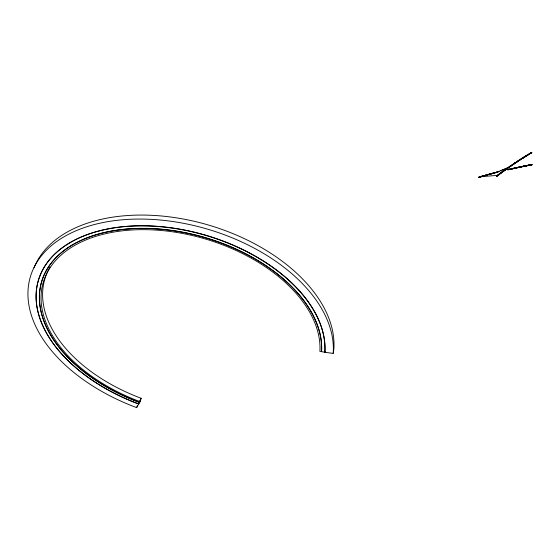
<?xml version="1.0" encoding="UTF-8"?>
<svg xmlns="http://www.w3.org/2000/svg" width="560" height="560" viewBox="0 0 560 560"><rect width="100%" height="100%" fill="white"/><g stroke="black" fill="none" stroke-linecap="round" stroke-linejoin="round"><path stroke-width="0.84" d="M497.378 175.952L496.566 176.309M531.223 164.92L531.986 164.668M333.186 353.395A156.723 95.942 16.5 0 0 200.389 227.157A156.723 95.942 16.5 0 0 31.332 273.826A156.723 95.942 16.5 0 0 136.654 407.638L138.705 404.047A148.246 90.685 16.5 0 1 39.235 277.718A148.246 90.685 16.5 0 1 198.632 233.387A148.246 90.685 16.5 0 1 324.849 352.275L333.186 353.395L333.83 349.293A156.093 96.054 16.6 0 0 203.497 223.629A156.093 96.054 16.6 0 0 34.02 267.862M324.87 352.156A148.232 90.692 16.5 0 0 198.667 233.268A148.232 90.692 16.5 0 0 39.291 277.606A148.232 90.692 16.5 0 0 138.747 403.935L139.573 402.486A144.851 88.599 16.5 0 1 42.448 279.139A144.851 88.599 16.5 0 1 197.988 235.739A144.851 88.599 16.5 0 1 321.538 351.708L324.87 352.156L324.989 351.435M321.559 351.589A144.83 88.599 16.5 0 0 198.023 235.62A144.83 88.599 16.5 0 0 42.497 279.027A144.83 88.599 16.5 0 0 139.608 402.367L140.028 401.646A143.143 87.556 16.5 0 1 44.079 279.783A143.143 87.556 16.5 0 1 197.687 236.845A143.143 87.556 16.5 0 1 319.893 351.365L321.559 351.589L321.671 350.91M136.654 407.638L137.291 405.734M138.705 404.047L139.118 402.815M139.181 402.619L139.489 401.695M139.713 401.023L139.86 400.575M139.573 402.486L140.168 400.687M140.308 400.267L140.763 398.902M140.028 401.646L141.141 398.286A142.632 87.64 16.5 0 1 49.959 267.113M140.721 399.014L141.141 398.286M496.776 175.917L498.743 174.762M497.707 175.28L479.787 176.862L481.173 176.603M497.469 175.35L498.309 174.937M497.952 175.21L496.482 176.26L499.149 174.559M498.029 175.315L496.643 176.449M497.826 175.091L499.1 174.482M498.197 174.993L498.666 174.531M498.225 174.888L498.666 174.657M498.54 174.538L500.122 173.544M498.589 174.608L499.023 174.384M498.925 174.433L499.401 173.971M498.946 174.335L499.387 174.104M499.023 174.433L500.248 173.733M499.107 174.524L499.513 174.279M499.261 173.978L500.143 173.404M499.31 174.055L499.751 173.824M499.681 173.775L500.045 173.453M499.835 173.964L501.753 172.606M499.996 173.404L502.313 171.759M500.129 173.593L500.493 173.264M500.199 173.649L500.57 173.369M500.794 172.893L500.423 173.208L501.627 172.417M500.416 173.299L500.92 172.921M501.172 172.732L501.669 172.263M500.948 173.124L502.131 172.326M501.172 172.648L501.55 172.326M501.557 172.361L502.005 172.137M501.634 172.466L503.16 171.283M501.935 172.081L502.39 171.85M502.089 172.277L504.07 170.891M502.971 171.304L502.271 171.724M502.726 171.584L503.23 171.108M502.474 171.99L503.636 171.136M502.656 171.437L503.09 171.192M503.048 171.143L503.944 170.716M503.174 171.332L504.861 170.317M503.44 170.87L507.269 168.602M503.832 170.583L505.113 169.848M504.028 170.856L504.469 170.618M504.224 170.282L504.658 170.051M504.623 170.009L506.422 169.134M504.819 170.282L505.211 169.96M504.868 170.331L505.659 169.75M505.022 169.722L506.331 169.001M505.414 169.428L505.904 169.183M505.82 169.141L506.723 168.602M505.862 169.19L507.157 168.469M506.352 169.043L506.814 168.819M506.625 168.567L507.542 168.021M506.632 168.581L508.851 167.391M506.828 168.854L510.965 166.047L510.083 166.537M506.996 168.406L507.57 168.182M507.437 167.993L509.117 166.901M507.64 168.28L508.459 167.706M507.899 167.79L510.104 166.565M508.795 167.321L509.257 167.104M509.131 166.936L515.025 163.086M509.187 166.999L509.6 166.712M509.495 166.579L510.783 165.795M509.621 166.754L512.939 164.486M509.936 166.334L510.349 166.047M510.769 165.767L512.862 164.381M510.909 165.97L513.044 164.64M511.378 165.753L513.87 164.066M512.813 164.311L513.261 164.073M512.911 164.451L514.29 163.8M513.009 164.584L513.401 164.276M513.331 164.171L515.088 163.191M513.744 163.891L514.164 163.611M514.892 162.904L514.066 163.471L514.948 162.981M514.234 163.716L514.605 163.366M515.368 162.708L514.927 162.953L520.898 159.467M514.99 163.058L515.438 162.813M515.067 163.163L515.956 162.694M515.123 163.24L515.543 162.967M515.41 162.778L516.754 162.085M515.48 162.883L516.376 162.414M516.194 162.155L516.586 161.854M515.781 162.428L517.097 161.714M516.551 161.798L521.304 159.208M516.726 162.064L518.854 160.79M516.789 162.141L517.608 161.588M517.44 161.336L517.895 161.14M517.804 160.993L519.442 159.915M517.972 161.245L518.406 161M518.651 160.503L519.092 160.258M519.064 160.237L520.394 159.572M519.204 160.44L519.638 160.202M518.756 160.636L519.162 160.363M519.449 159.922L520.317 159.467M520.359 159.544L520.8 159.313M519.848 159.649L521.941 158.431M520.765 159.285L522.074 158.634M520.835 159.39L521.206 159.054M521.57 158.767L523.67 157.626M521.101 158.921L521.535 158.683M521.241 159.131L521.675 158.893M521.29 159.201L523.271 157.878M521.878 158.347L522.676 157.843M521.906 158.41L522.34 158.172M522.774 157.997L523.138 157.668M522.312 158.151L523.481 157.346M522.445 158.361L522.879 158.13M523.11 157.647L523.929 157.171M523.173 157.745L524.391 157.031M523.292 157.927L524.097 157.437M523.88 157.094L525.049 156.359M523.894 157.15L524.713 156.674M524.034 157.36L524.881 156.947M523.635 157.605L524.062 157.374M524.349 157.003L524.783 156.786M524.426 157.108L526.414 155.988M525.035 156.352L528.122 154.56M525.49 156.191L524.741 156.758M525.133 156.513L525.945 156.058M525.252 156.695L527.079 155.358M524.811 156.863L525.175 156.541M525.434 156.121L525.868 155.953M526.218 155.694L526.631 155.484M526.351 155.911L527.142 155.456M525.896 156.037L526.253 155.715M526.596 155.463L527.009 155.246M526.785 155.743L527.919 155.057M527.037 155.33L528.192 154.672M527.107 155.442L527.513 155.232M529.571 153.685L527.331 154.945L527.716 154.77M527.849 154.98L530.404 153.468M528.087 154.546L528.493 154.336M528.15 154.651L528.563 154.448M528.269 154.826L528.997 154.385M528.878 154.203L529.284 154.007M528.948 154.315L529.347 154.112M528.514 154.427L528.92 154.224M529.235 153.986L530.572 152.978M529.305 154.091L530.621 153.048M529.501 153.608L529.872 153.398M530.348 153.363L531.041 152.95M530.418 153.524L531.804 152.712L531.328 152.726M530.558 152.971L531.307 152.635M530.642 153.139L531.377 152.747M531.055 153.041L531.44 152.852M531.65 152.432L531.237 152.558L531.79 152.705M531.398 152.838L531.776 152.649M504.427 169.099L502.11 170.03M503.356 169.575L500.71 170.618M504.413 169.015L505.372 168.707M500.724 170.709L495.663 172.508M505.351 168.616L506.219 168.378M499.163 171.332L495.257 172.704M506.205 168.294L507.024 168.126M478.814 177.086L478.373 177.422L479.388 177.135M478.394 177.443L479.115 177.191M478.933 177.464L480.452 177.016M478.653 177.464L479.171 177.331M478.905 177.387L480.438 176.946M479.822 176.778L480.627 176.736L480.123 176.89M479.584 176.925L479.325 176.939M479.808 176.953L480.172 176.841M481.432 176.526L480.62 176.631M480.522 176.645L480.879 176.554M480.669 176.855L482.258 176.477M481.096 176.4L482.181 176.176M480.858 176.54L481.691 176.449M481.257 176.421L482.475 176.218M481.88 176.169L482.44 176.099M481.698 176.547L482.524 176.4M482.139 176.092L483.805 175.833M482.776 176.071L482.398 176.183L483.504 175.791M483.035 176.246L482.02 176.288M482.706 176.12L482.972 175.945M482.748 176.239L483.833 175.952M483.203 175.791L484.071 175.756M483.742 175.7L484.694 175.518M483.476 175.777L484.638 175.721M484.267 175.476L484.68 175.434M483.903 175.651L484.883 175.525M484.652 175.791L485.723 175.476M485.359 175.238L485.905 175.028M485.086 175.413L486.549 175.189M486.248 175.147L484.547 175.469L485.996 175.406M486.794 174.993L485.905 175.091L486.521 175.07M486.178 175.014L487.935 174.804M486.269 175.329L486.822 175.112M486.64 174.888L487.319 174.72M487.354 174.839L486.654 174.972M487.102 175.035L488.215 174.727M487.109 175.105L486.556 175.259M487.55 174.566L488.467 174.538M487.438 174.671L487.872 174.566M487.284 174.643L488.187 174.615M487.053 174.867L487.627 174.762M488.11 174.412L489.881 174.16M487.837 174.559L489.069 174.573M488.642 174.342L489.041 174.23M488.656 174.426L489.062 174.321M488.236 174.447L488.747 174.461M488.25 174.538L489.335 174.489M489.524 174.104L489.468 174.209M488.964 174.251L491.617 173.824M490.385 173.81L489.517 174.034M489.811 173.964L490.448 174.006M489.832 174.146L490.476 174.125M490.483 174.195L489.902 174.342M490.651 173.726L493.052 173.516M491.099 173.775L490.378 173.873M491.015 173.859L490.28 173.992M490.721 174.034L491.302 173.782M491.225 173.579L492.457 173.481M492.422 173.362L491.834 173.614M491.512 173.67L491.904 173.474M491.624 173.894L492.191 173.67M492.667 173.201L493.15 173.152M492.373 173.278L493.164 173.236M492.338 173.453L492.737 173.257M493.255 173.061L494.452 172.837M493.997 173.026L492.954 173.131L493.612 173.18M493.598 173.285L494.802 172.998M507.01 168.035L507.822 167.832M494.116 172.83L495.313 172.718M494.781 172.886L493.829 172.977M494.795 173.068L493.892 173.215M494.417 172.914L494.823 172.725M496.209 172.389L495.285 172.529M495.901 172.571L496.538 172.438M496.244 172.515L495.642 172.767M495.243 172.613L495.95 172.585M496.181 172.312L497.357 172.018M496.755 172.235L498.232 171.864M498.015 172.074L497.42 172.221M508.165 169.512L509.411 169.372M507.871 169.575L508.536 169.575M508.249 169.827L507.584 169.568L509.432 169.491M507.584 169.645L508.851 169.701M507.976 169.827L507.605 169.764M509.327 169.176L510.573 169.113M509.04 169.309L509.67 169.19M508.746 169.302L510.3 169.295M508.473 169.561L509.089 169.554M509.908 169.043L511.749 168.973M509.957 169.351L510.594 169.232M509.376 169.484L509.992 169.435M511.357 168.714L512.897 168.721M511.063 168.784L511.7 168.735M510.776 168.847L512.61 168.854M510.86 169.05L511.749 169.043M510.503 169.106L511.168 169.106L510.573 169.302M512.505 168.462L513.744 168.406M512.239 168.525L514.045 168.462M511.931 168.588L512.561 168.539M511.644 168.721L513.184 168.728M511.693 168.966L512.323 168.917M513.653 168.28L515.095 168.084M513.086 168.336L514.024 168.343M512.813 168.588L513.737 168.595M512.526 168.651L513.471 168.665M514.507 168.091L516.264 167.965M513.94 168.217L515.13 168.21M513.674 168.21L514.241 168.273M514.899 168.35L513.702 168.518M514.332 168.476L513.758 168.602M515.368 167.832L515.984 167.79M515.081 167.965L516.313 168.042M514.85 168.035L515.753 168.091M514.885 168.161L515.466 168.224M516.495 167.587L517.083 167.468M516.215 167.65L517.146 167.671M515.935 167.713L517.44 167.804M515.928 167.783L518 167.685M515.949 167.902L516.88 167.923M516.012 168.105L516.6 167.986M517.622 167.349L518.469 167.363M517.062 167.468L518.84 167.433M517.055 167.538L518.28 167.622M517.076 167.657L517.664 167.664M519.036 167.055L520.709 167.02M518.735 167.111L520.219 167.139M518.462 167.167L520.765 167.097M518.175 167.3L519.666 167.328M518.504 167.482L519.12 167.37M519.841 166.88L520.415 166.768M519.568 166.936L520.478 166.964M519.337 167.307L519.939 167.272M521.206 166.663L521.815 166.558M520.933 166.719L521.766 166.67M520.394 166.761L521.584 166.859M520.387 166.838L521.829 166.873M520.401 166.957L521.311 166.985M522.319 166.369L523.733 166.418M522.025 166.425L522.62 166.39M521.752 166.481L522.648 166.516M521.479 166.607L523.201 166.523M521.794 166.796L522.368 166.761M521.528 166.852L522.13 166.747M523.096 166.201L523.691 166.173M522.83 166.257L523.719 166.292M522.571 166.502L523.992 166.432M524.188 165.991L524.748 165.956M523.894 166.04L525.567 166.117M523.635 166.096L524.79 166.201M523.628 166.166L525.021 166.222M523.642 166.285L524.496 166.327M523.67 166.411L524.258 166.383M525.469 165.718L526.855 165.858M525.21 165.774L525.791 165.746M524.951 165.823L525.819 165.872M524.685 165.879L525.833 165.991M524.678 165.949L526.057 166.012M524.727 166.194L525.28 166.166M526.505 165.515L527.807 165.578M526.274 165.571L526.82 165.543M526.239 165.641L526.848 165.662M525.987 165.62L527.366 165.76M525.735 165.865L526.596 165.907M525.77 165.984L526.344 165.963M527.268 165.361L528.612 165.319M527.261 165.438L527.779 165.459M526.75 165.536L527.877 165.585M526.764 165.655L528.094 165.606M528.297 165.165L529.599 165.123M528.024 165.214L529.613 165.249M527.772 165.263L529.361 165.368M528.619 165.515L527.576 165.389M527.611 165.515L528.367 165.564M529.018 165.018L530.229 164.857M528.514 165.193L529.844 165.277M528.528 165.312L529.053 165.34M530.236 164.787L531.489 164.633M530.019 164.836L531.286 164.997M529.746 164.955L530.579 165.06M529.501 164.997L530.572 165.137M529.515 165.123L530.334 165.179M530.957 164.647L532 164.794M530.299 164.864L531.055 164.969M530.243 164.976L531.048 165.046M531.664 164.514L531.993 164.864M531.454 164.556L531.958 164.549M531.195 164.794L531.755 164.906"/></g></svg>
